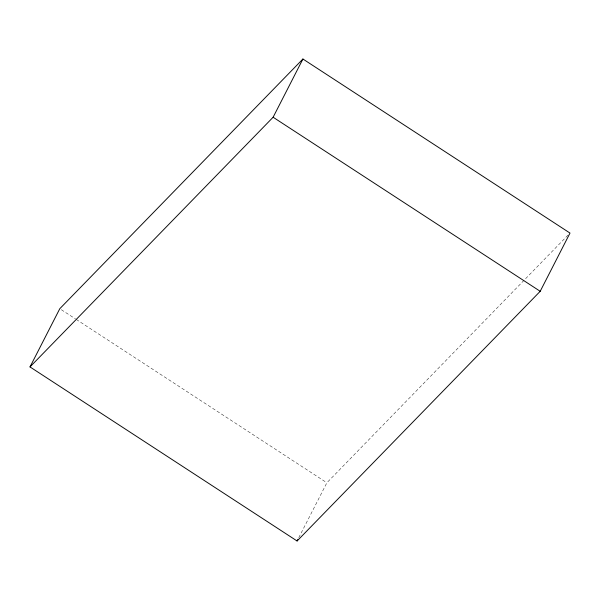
<?xml version="1.0" encoding="UTF-8"?>
<svg xmlns="http://www.w3.org/2000/svg" width="600" height="600" viewBox="0 0 600 600"><rect width="100%" height="100%" fill="white"/><g stroke="black" fill="none" stroke-linecap="round" stroke-linejoin="round"><path stroke-width="0.45" stroke-dasharray="3 2.25" d="M298.785 537.66L326.88 482.768L568.043 235.095M61.358 309.72L75.457 318.907M76.245 319.418L326.88 482.768"/><path stroke-width="0.9" d="M30 366.923L59.797 308.7L302.918 59.01L570 233.077L540.202 291.3L297.082 540.99L30 366.923L273.12 117.233L302.918 59.01M297.082 540.99L297.938 539.325M273.12 117.233L540.202 291.3"/></g></svg>
